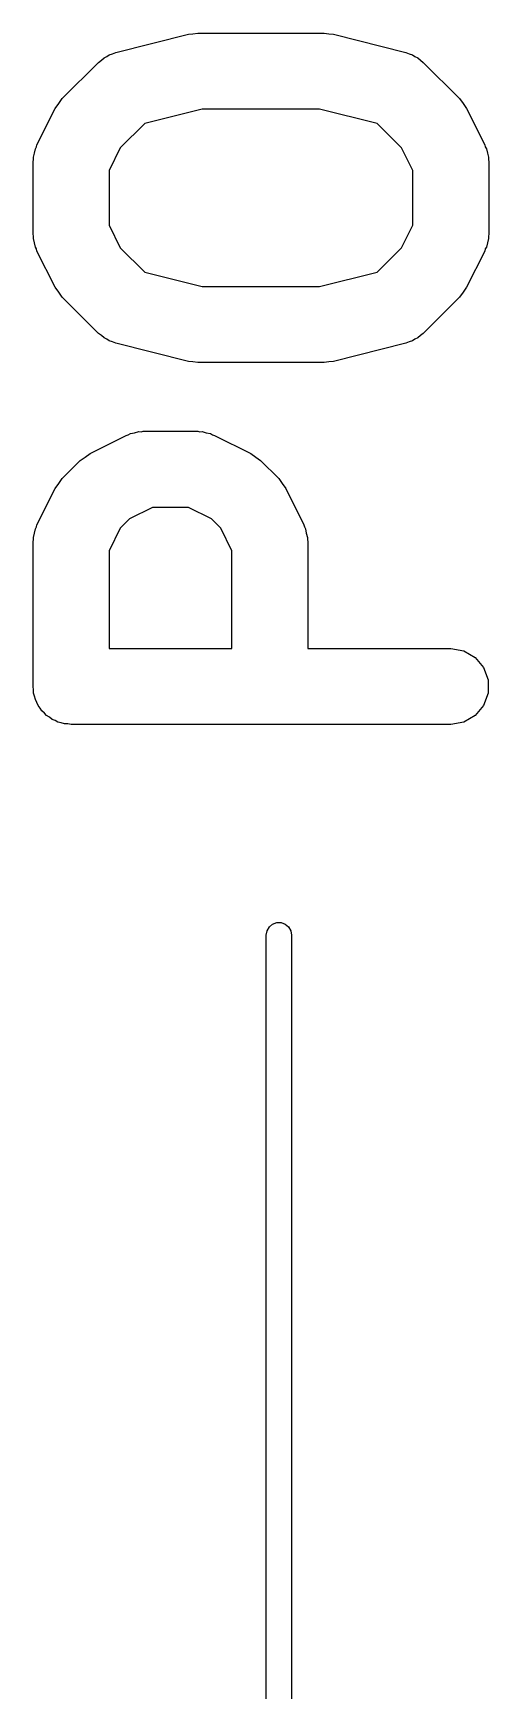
# Model space of a CAD drawing. Extents: x 93.8 to 153.2, y -121.7 to -73.6.
# Drawn here: x 101.9 to 103.7, y -93.79 to -87.25 of the extents above; entities that cross this region are included whole.
import ezdxf

# ---------------------------------------------------------------- set-up
doc = ezdxf.new("R2010")
doc.units = 0
doc.header["$MEASUREMENT"] = 0
doc.layers.add('BLACK', color=7, linetype='CONTINUOUS')

msp = doc.modelspace()

# ---------------------------------------------------------------- linework, layer by layer
at = {"layer": 'Black'}
for p, q in [((102.226, -87.3216), (102.512, -87.2502)), ((102.512, -87.2502), (102.53, -87.2489)), ((102.53, -87.2489), (102.549, -87.2457)), ((102.549, -87.2457), (103.049, -87.2457)), ((103.049, -87.2457), (103.067, -87.2489)), ((103.067, -87.2489), (103.085, -87.2502)), ((103.085, -87.2502), (103.371, -87.3216)), ((102.179, -87.3428), (102.19, -87.338)), ((102.19, -87.338), (102.199, -87.3312)), ((102.199, -87.3312), (102.213, -87.3275)), ((102.213, -87.3275), (102.226, -87.3216)), ((103.371, -87.3216), (103.384, -87.3275)), ((103.384, -87.3275), (103.398, -87.3312)), ((103.398, -87.3312), (103.407, -87.338)), ((103.407, -87.338), (103.418, -87.3428)), ((102.014, -87.5039), (102.157, -87.3611)), ((102.157, -87.3611), (102.169, -87.3528)), ((102.169, -87.3528), (102.179, -87.3428)), ((103.418, -87.3428), (103.429, -87.3528)), ((103.429, -87.3528), (103.44, -87.3611)), ((103.44, -87.3611), (103.583, -87.5039)), ((101.986, -87.5429), (102, -87.5236)), ((102, -87.5236), (102.014, -87.5039)), ((103.583, -87.5039), (103.597, -87.5236)), ((103.597, -87.5236), (103.611, -87.5429)), ((101.914, -87.6858), (101.986, -87.5429)), ((102.567, -87.5457), (102.34, -87.6026)), ((103.03, -87.5457), (102.567, -87.5457)), ((103.258, -87.6026), (103.03, -87.5457)), ((103.611, -87.5429), (103.683, -87.6858)), ((102.34, -87.6026), (102.243, -87.6989)), ((103.354, -87.6989), (103.258, -87.6026)), ((101.9, -87.7357), (101.905, -87.7189)), ((101.905, -87.7189), (101.908, -87.7016)), ((101.908, -87.7016), (101.912, -87.6941)), ((101.912, -87.6941), (101.914, -87.6858)), ((102.243, -87.6989), (102.199, -87.7883)), ((103.399, -87.7883), (103.354, -87.6989)), ((103.683, -87.6858), (103.685, -87.6941)), ((103.685, -87.6941), (103.69, -87.7016)), ((103.69, -87.7016), (103.693, -87.7189)), ((103.693, -87.7189), (103.698, -87.7357)), ((101.899, -87.7529), (101.9, -87.7443)), ((101.899, -88.0386), (101.899, -87.7529)), ((101.9, -87.7443), (101.9, -87.7357)), ((102.199, -87.7883), (102.199, -88.0032)), ((103.399, -88.0032), (103.399, -87.7883)), ((103.698, -87.7357), (103.697, -87.7443)), ((103.697, -87.7443), (103.699, -87.7529)), ((103.699, -87.7529), (103.699, -88.0386)), ((101.9, -88.0471), (101.899, -88.0386)), ((101.9, -88.0557), (101.9, -88.0471)), ((101.905, -88.0726), (101.9, -88.0557)), ((102.199, -88.0032), (102.243, -88.0926)), ((103.354, -88.0926), (103.399, -88.0032)), ((103.698, -88.0557), (103.693, -88.0726)), ((103.699, -88.0386), (103.697, -88.0471)), ((103.697, -88.0471), (103.698, -88.0557)), ((101.908, -88.0899), (101.905, -88.0726)), ((101.912, -88.0974), (101.908, -88.0899)), ((101.914, -88.1057), (101.912, -88.0974)), ((101.986, -88.2485), (101.914, -88.1057)), ((102.243, -88.0926), (102.34, -88.1888)), ((103.258, -88.1888), (103.354, -88.0926)), ((103.683, -88.1057), (103.611, -88.2485)), ((103.685, -88.0974), (103.683, -88.1057)), ((103.69, -88.0899), (103.685, -88.0974)), ((103.693, -88.0726), (103.69, -88.0899)), ((102.34, -88.1888), (102.567, -88.2457)), ((103.03, -88.2457), (103.258, -88.1888)), ((102, -88.2678), (101.986, -88.2485)), ((102.567, -88.2457), (103.03, -88.2457)), ((103.611, -88.2485), (103.597, -88.2678)), ((102.014, -88.2875), (102, -88.2678)), ((102.157, -88.4304), (102.014, -88.2875)), ((103.583, -88.2875), (103.44, -88.4304)), ((103.597, -88.2678), (103.583, -88.2875)), ((102.169, -88.4386), (102.157, -88.4304)), ((102.179, -88.4486), (102.169, -88.4386)), ((102.19, -88.4534), (102.179, -88.4486)), ((103.418, -88.4486), (103.407, -88.4534)), ((103.429, -88.4386), (103.418, -88.4486)), ((103.44, -88.4304), (103.429, -88.4386)), ((102.199, -88.4602), (102.19, -88.4534)), ((102.213, -88.464), (102.199, -88.4602)), ((102.226, -88.4698), (102.213, -88.464)), ((102.512, -88.5412), (102.226, -88.4698)), ((103.371, -88.4698), (103.085, -88.5412)), ((103.384, -88.464), (103.371, -88.4698)), ((103.398, -88.4602), (103.384, -88.464)), ((103.407, -88.4534), (103.398, -88.4602)), ((102.53, -88.5425), (102.512, -88.5412)), ((102.549, -88.5457), (102.53, -88.5425)), ((103.049, -88.5457), (102.549, -88.5457)), ((103.067, -88.5425), (103.049, -88.5457)), ((103.085, -88.5412), (103.067, -88.5425)), ((102.124, -88.9044), (102.267, -88.833)), ((102.267, -88.833), (102.275, -88.8305)), ((102.275, -88.8305), (102.283, -88.8262)), ((102.283, -88.8262), (102.3, -88.8231)), ((102.3, -88.8231), (102.317, -88.8181)), ((102.317, -88.8181), (102.326, -88.8186)), ((102.326, -88.8186), (102.334, -88.8171)), ((102.334, -88.8171), (102.549, -88.8171)), ((102.549, -88.8171), (102.557, -88.8186)), ((102.557, -88.8186), (102.566, -88.8181)), ((102.566, -88.8181), (102.583, -88.8231)), ((102.583, -88.8231), (102.6, -88.8262)), ((102.6, -88.8262), (102.607, -88.8305)), ((102.607, -88.8305), (102.616, -88.833)), ((102.616, -88.833), (102.759, -88.9044)), ((102.105, -88.9187), (102.124, -88.9044)), ((102.759, -88.9044), (102.778, -88.9187)), ((102.014, -89.0039), (102.085, -88.9325)), ((102.085, -88.9325), (102.105, -88.9187)), ((102.778, -88.9187), (102.797, -88.9325)), ((102.797, -88.9325), (102.869, -89.0039)), ((101.986, -89.0429), (102, -89.0236)), ((102, -89.0236), (102.014, -89.0039)), ((102.869, -89.0039), (102.883, -89.0236)), ((102.883, -89.0236), (102.897, -89.0429)), ((101.914, -89.1858), (101.986, -89.0429)), ((102.897, -89.0429), (102.968, -89.1858)), ((102.28, -89.1619), (102.243, -89.1989)), ((102.37, -89.1171), (102.28, -89.1619)), ((102.513, -89.1171), (102.37, -89.1171)), ((102.603, -89.1619), (102.513, -89.1171)), ((102.64, -89.1989), (102.603, -89.1619)), ((101.9, -89.2357), (101.905, -89.2189)), ((101.9, -89.2443), (101.9, -89.2357)), ((101.905, -89.2189), (101.908, -89.2016)), ((101.908, -89.2016), (101.912, -89.1941)), ((101.912, -89.1941), (101.914, -89.1858)), ((102.243, -89.1989), (102.199, -89.2883)), ((102.684, -89.2883), (102.64, -89.1989)), ((102.968, -89.1858), (102.971, -89.1941)), ((102.971, -89.1941), (102.975, -89.2016)), ((102.975, -89.2016), (102.978, -89.2189)), ((102.978, -89.2189), (102.983, -89.2357)), ((102.983, -89.2357), (102.983, -89.2443)), ((101.899, -89.2529), (101.9, -89.2443)), ((101.899, -89.8243), (101.899, -89.2529)), ((102.199, -89.2883), (102.199, -89.6743)), ((102.684, -89.6743), (102.684, -89.2883)), ((102.983, -89.2443), (102.984, -89.2529)), ((102.984, -89.2529), (102.984, -89.6743)), ((102.199, -89.6743), (102.684, -89.6743)), ((102.984, -89.6743), (103.549, -89.6743)), ((103.549, -89.6743), (103.6, -89.6833)), ((103.6, -89.6833), (103.645, -89.7094)), ((103.645, -89.7094), (103.678, -89.7493)), ((103.678, -89.7493), (103.696, -89.7982)), ((101.901, -89.8372), (101.899, -89.8243)), ((103.696, -89.7982), (103.696, -89.8503)), ((101.901, -89.8503), (101.901, -89.8372)), ((101.905, -89.8627), (101.901, -89.8503)), ((101.908, -89.8756), (101.905, -89.8627)), ((101.914, -89.887), (101.908, -89.8756)), ((101.919, -89.8993), (101.914, -89.887)), ((103.696, -89.8503), (103.678, -89.8993)), ((101.927, -89.9093), (101.919, -89.8993)), ((101.934, -89.9207), (101.927, -89.9093)), ((101.944, -89.9291), (101.934, -89.9207)), ((101.952, -89.9392), (101.944, -89.9291)), ((101.964, -89.9458), (101.952, -89.9392)), ((101.974, -89.9542), (101.964, -89.9458)), ((101.986, -89.9587), (101.974, -89.9542)), ((103.645, -89.9392), (103.6, -89.9652)), ((103.678, -89.8993), (103.645, -89.9392)), ((101.997, -89.9652), (101.986, -89.9587)), ((102.01, -89.9675), (101.997, -89.9652)), ((102.023, -89.972), (102.01, -89.9675)), ((102.036, -89.972), (102.023, -89.972)), ((102.049, -89.9743), (102.036, -89.972)), ((103.549, -89.9743), (102.049, -89.9743)), ((103.6, -89.9652), (103.549, -89.9743)), ((102.82, -90.805), (102.823, -90.7879)), ((102.82, -98.933), (102.82, -90.805)), ((102.823, -90.7879), (102.832, -90.7729)), ((102.832, -90.7729), (102.845, -90.7617)), ((102.845, -90.7617), (102.861, -90.7558)), ((102.861, -90.7558), (102.879, -90.7558)), ((102.879, -90.7558), (102.895, -90.7617)), ((102.895, -90.7617), (102.908, -90.7729)), ((102.908, -90.7729), (102.917, -90.7879)), ((102.917, -90.7879), (102.92, -90.805)), ((102.92, -90.805), (102.92, -98.933))]:
    msp.add_line(p, q, dxfattribs=at)

doc.saveas('drawing.dxf')
